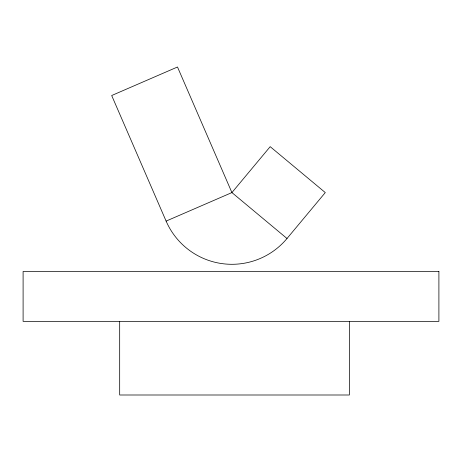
<?xml version="1.0" encoding="UTF-8"?>
<svg xmlns="http://www.w3.org/2000/svg" width="462" height="462" viewBox="0 0 462 462"><rect width="100%" height="100%" fill="white"/><g stroke="black" fill="none" stroke-linecap="round" stroke-linejoin="round"><path stroke-width="0.69" d="M287.006 238.502L325.283 192.579L270.189 146.662L231.912 192.579L166.106 221.096L111.689 95.519L177.495 67.002L231.912 192.579L287.006 238.502A71.72 71.72 0 0 1 166.106 221.096M349.364 321.361L349.364 394.998L119.681 394.998L119.681 321.361M438.9 271.471L23.1 271.471L23.1 321.361L438.9 321.361L438.9 271.471"/></g></svg>
